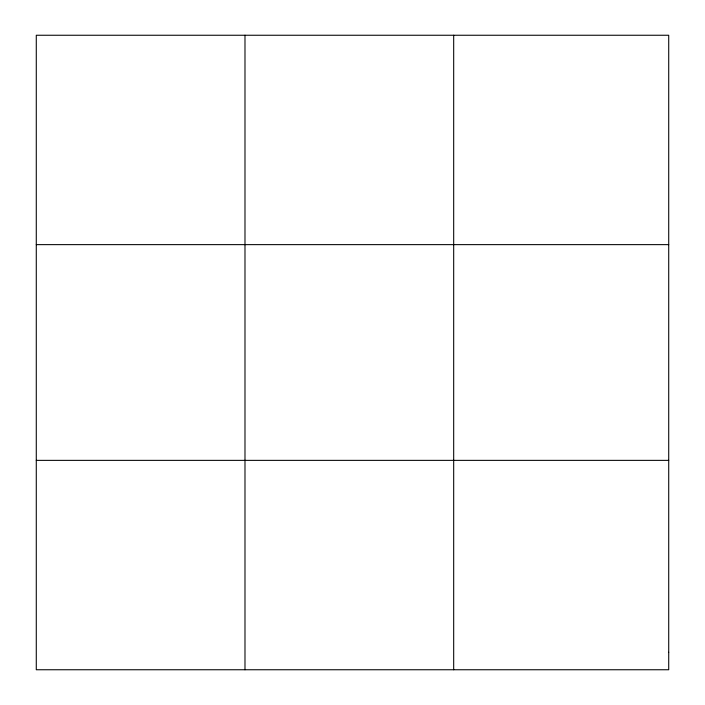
<?xml version="1.0" encoding="UTF-8"?>
<svg xmlns="http://www.w3.org/2000/svg" width="705" height="705" viewBox="0 0 705 705"><rect width="100%" height="100%" fill="white"/><g stroke="black" fill="none" stroke-linecap="round" stroke-linejoin="round"><path stroke-width="1.06" d="M244.987 669.75L244.987 35.25M453.685 669.75L453.685 35.25M36.281 244.635L668.719 244.635M36.281 460.365L668.719 460.365M668.719 652.301L668.719 669.75L36.281 669.75L36.281 35.25L668.719 35.25L668.719 652.301"/></g></svg>
